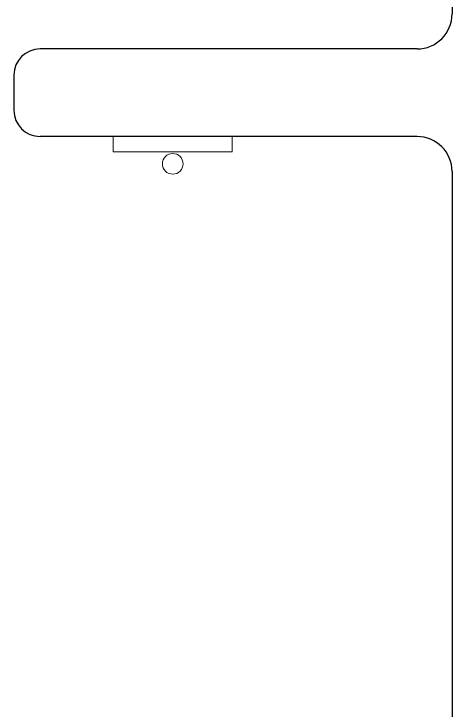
# Model space of a CAD drawing. Header units: metres. Extents: x -44 to 358, y -286 to 66.
# Drawn here: x 32.342 to 32.842, y -73.82 to -73.025 of the extents above; entities that cross this region are included whole.
import ezdxf

# ---------------------------------------------------------------- set-up
doc = ezdxf.new("R2010")
doc.units = ezdxf.units.M
doc.header["$LTSCALE"] = 0.3
for name, color, linetype, lineweight in [('A-WALL', 7, 'Continuous', 30), ('baños', 141, 'Continuous', 0), ('Columnas', 7, 'Continuous', 18)]:
    doc.layers.add(name, color=color, linetype=linetype, lineweight=lineweight)

# ---------------------------------------------------------------- blocks, each defined once
blk = doc.blocks.new('PL BASE 1N NASAS 09')
at = {"layer": 'A-WALL'}
for p, q in [((-107.88107, -35.48972), (-107.88107, -37.40972)), ((-107.92107, -37.44972), (-108.35107, -37.44972)), ((-108.38107, -37.47972), (-108.38107, -37.51972)), ((-107.92107, -37.54972), (-108.35107, -37.54972)), ((-107.88107, -37.58972), (-107.88107, -38.95972))]:
    blk.add_line(p, q, dxfattribs=at)
for centre, radius, start, end in [((-107.92107, -37.40972), 0.04, 270, 0), ((-108.35107, -37.47972), 0.03, 90, 180), ((-108.35107, -37.51972), 0.03, 180, 270), ((-107.92107, -37.58972), 0.04, 0, 90)]:
    blk.add_arc(centre, radius, start, end, dxfattribs=at)
at = {"layer": 'baños'}
blk.add_lwpolyline([(-108.13183, -37.54972), (-108.26772, -37.54972), (-108.26772, -37.56707), (-108.13183, -37.56707)], close=True, dxfattribs=at)
blk.add_circle((-108.19978, -37.58094), 0.01182, dxfattribs=at)
blk = doc.blocks.new('A$C74a5ad94')
at = {"layer": 'baños'}
blk.add_blockref('PL BASE 1N NASAS 09', (131.49568, 56.1498), dxfattribs=at)

msp = doc.modelspace()

# ---------------------------------------------------------------- block references
at = {"layer": 'Columnas', "ltscale": 0.2}
msp.add_blockref('A$C74a5ad94', (9.2272544, -91.7655679), dxfattribs=at)

doc.saveas('drawing.dxf')
